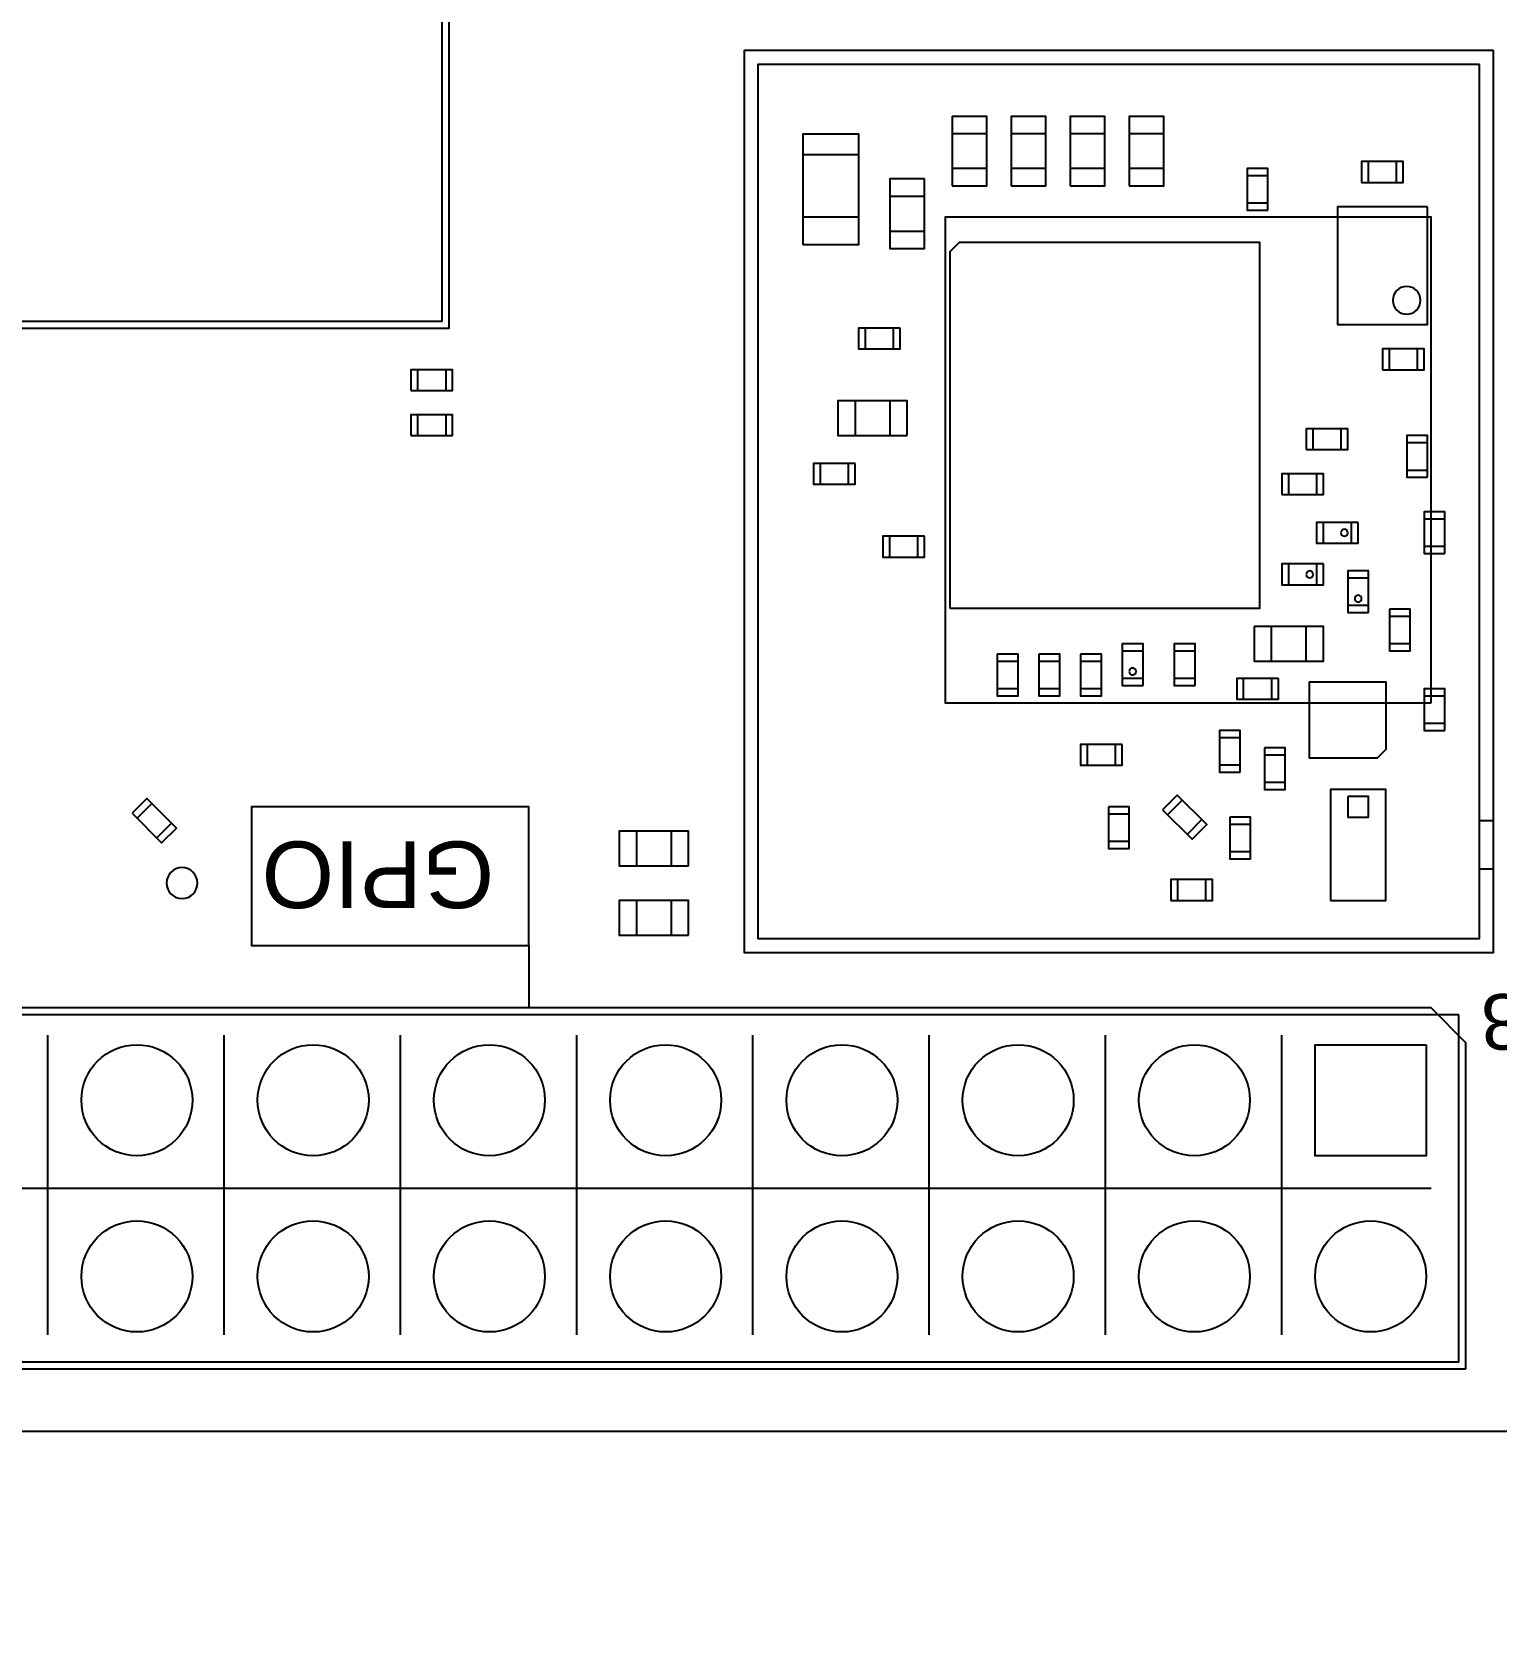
# Model space of a CAD drawing. Header units: inches. Extents: x 0.6 to 15.5, y 0.5 to 6.4.
# Drawn here: x 3.626 to 4.484, y 1.811 to 2.75 of the extents above; entities that cross this region are included whole.
import ezdxf

# ---------------------------------------------------------------- set-up
doc = ezdxf.new("R2010")
doc.units = ezdxf.units.IN
doc.header["$MEASUREMENT"] = 0
for name, color, linetype in [('BOARD_OUTLINE', 85, 'Continuous'), ('Enclosure', 3, 'Continuous'), ('PARTS_BOTTOM', 12, 'Continuous'), ('PARTS_TOP', 111, 'Continuous'), ('PINS_BOTTOM', 5, 'Continuous'), ('SILK_BOTTOM', 85, 'Continuous'), ('SILK_TOP', 85, 'Continuous')]:
    doc.layers.add(name, color=color, linetype=linetype)
doc.styles.get("Standard").update_dxf_attribs({"font": 'arial.ttf'})
doc.dimstyles.get("Standard").update_dxf_attribs({"dimtxt": 0.18, "dimasz": 0.18, "dimexe": 0.18, "dimexo": 0.0625, "dimgap": 0.09, "dimtad": 0, "dimtih": 1, "dimtoh": 1, "dimdec": 4, "dimzin": 0, "dimdsep": 46, "dimtxsty": 'Standard', "dimcen": 0.09, "dimadec": 0, "dimazin": 0, "dimtfac": 1, "dimtdec": 4, "dimtofl": 0, "dimtmove": 0, "dimatfit": 3, "dimfxl": 1, "dimtolj": 1, "dimtzin": 0, "dimarcsym": 0})

# ---------------------------------------------------------------- blocks, each defined once
blk = doc.blocks.new('Raspberry_Pi4B')
at = {"layer": 'BOARD_OUTLINE'}
blk.add_lwpolyline([(58.5, 3.5), (-20.5, 3.5, 0.414214), (-23.5, 0.5), (-23.5, -49.5, 0.414214), (-20.5, -52.5), (58.5, -52.5, 0.414214), (61.5, -49.5), (61.5, 0.5, 0.414214)], format="xyb", close=True, dxfattribs=at)
at = {"layer": 'PARTS_TOP'}
for points in [[(24.75, -21.5), (24.75, -36.5), (39.75, -36.5), (39.75, -22.006), (39.244, -21.5), (24.75, -21.5)], [(54.9, -32.6), (44.1, -32.6), (44.1, -45.6), (54.9, -45.6), (54.9, -32.6)], [(54.7, -32.8), (44.3, -32.8), (44.3, -45.4), (54.7, -45.4), (54.7, -32.8)], [(47.1, -34.55), (47.6, -34.55), (47.6, -33.55), (47.1, -33.55), (47.1, -34.55)], [(47.95, -34.55), (48.45, -34.55), (48.45, -33.55), (47.95, -33.55), (47.95, -34.55)], [(48.8, -34.55), (49.3, -34.55), (49.3, -33.55), (48.8, -33.55), (48.8, -34.55)], [(49.65, -34.55), (50.15, -34.55), (50.15, -33.55), (49.65, -33.55), (49.65, -34.55)], [(44.95, -35.4), (44.95, -33.8), (45.75, -33.8), (45.75, -35.4), (44.95, -35.4)], [(47.6, -33.8), (47.1, -33.8)], [(48.45, -33.8), (47.95, -33.8)], [(49.3, -33.8), (48.8, -33.8)], [(50.15, -33.8), (49.65, -33.8)], [(45.75, -34.1), (44.95, -34.1)], [(47.6, -34.3), (47.1, -34.3)], [(48.45, -34.3), (47.95, -34.3)], [(49.3, -34.3), (48.8, -34.3)], [(50.15, -34.3), (49.65, -34.3)], [(51.65, -34.9), (51.65, -34.3), (51.35, -34.3), (51.35, -34.9), (51.65, -34.9)], [(51.35, -34.4), (51.65, -34.4)], [(53, -34.5), (53.6, -34.5), (53.6, -34.2), (53, -34.2), (53, -34.5)], [(53.1, -34.5), (53.1, -34.2)], [(53.5, -34.2), (53.5, -34.5)], [(46.7, -34.45), (46.2, -34.45), (46.2, -35.45), (46.7, -35.45), (46.7, -34.45)], [(46.2, -34.7), (46.7, -34.7)], [(51.65, -34.8), (51.35, -34.8)], [(53.95, -34.85), (52.65, -34.85), (52.65, -36.55), (53.95, -36.55), (53.95, -34.85)], [(45.75, -35), (44.95, -35)], [(46.2, -35.2), (46.7, -35.2)], [(47.065, -40.635), (51.535, -40.635), (51.535, -35.365), (47.1996, -35.365), (47.065, -35.4996), (47.065, -40.635)], [(46.35, -36.6), (45.75, -36.6), (45.75, -36.9), (46.35, -36.9), (46.35, -36.6)], [(45.85, -36.9), (45.85, -36.6)], [(46.25, -36.6), (46.25, -36.9)], [(53.3, -37.2), (53.9, -37.2), (53.9, -36.9), (53.3, -36.9), (53.3, -37.2)], [(53.4, -37.2), (53.4, -36.9)], [(53.8, -36.9), (53.8, -37.2)], [(39.3, -37.5), (39.9, -37.5), (39.9, -37.2), (39.3, -37.2), (39.3, -37.5)], [(39.4, -37.5), (39.4, -37.2)], [(39.8, -37.2), (39.8, -37.5)], [(46.45, -38.15), (46.45, -37.65), (45.45, -37.65), (45.45, -38.15), (46.45, -38.15)], [(45.7, -37.65), (45.7, -38.15)], [(46.2, -37.65), (46.2, -38.15)], [(39.3, -38.15), (39.9, -38.15), (39.9, -37.85), (39.3, -37.85), (39.3, -38.15)], [(39.4, -38.15), (39.4, -37.85)], [(39.8, -37.85), (39.8, -38.15)], [(52.2, -38.35), (52.8, -38.35), (52.8, -38.05), (52.2, -38.05), (52.2, -38.35)], [(52.3, -38.35), (52.3, -38.05)], [(52.7, -38.05), (52.7, -38.35)], [(53.95, -38.75), (53.95, -38.15), (53.65, -38.15), (53.65, -38.75), (53.95, -38.75)], [(53.65, -38.25), (53.95, -38.25)], [(45.7, -38.55), (45.1, -38.55), (45.1, -38.85), (45.7, -38.85), (45.7, -38.55)], [(45.2, -38.85), (45.2, -38.55)], [(45.6, -38.55), (45.6, -38.85)], [(51.85, -39), (52.45, -39), (52.45, -38.7), (51.85, -38.7), (51.85, -39)], [(51.95, -39), (51.95, -38.7)], [(52.35, -38.7), (52.35, -39)], [(53.95, -38.65), (53.65, -38.65)], [(54.2, -39.85), (54.2, -39.25), (53.9, -39.25), (53.9, -39.85), (54.2, -39.85)], [(52.95, -39.4), (52.35, -39.4), (52.35, -39.7), (52.95, -39.7), (52.95, -39.4)], [(52.45, -39.7), (52.45, -39.4)], [(52.85, -39.4), (52.85, -39.7)], [(53.9, -39.35), (54.2, -39.35)], [(46.7, -39.6), (46.1, -39.6), (46.1, -39.9), (46.7, -39.9), (46.7, -39.6)], [(46.2, -39.9), (46.2, -39.6)], [(46.6, -39.6), (46.6, -39.9)], [(54.2, -39.75), (53.9, -39.75)], [(52.45, -40), (51.85, -40), (51.85, -40.3), (52.45, -40.3), (52.45, -40)], [(51.95, -40.3), (51.95, -40)], [(52.35, -40), (52.35, -40.3)], [(53.1, -40.7), (53.1, -40.1), (52.8, -40.1), (52.8, -40.7), (53.1, -40.7)], [(52.8, -40.2), (53.1, -40.2)], [(53.1, -40.6), (52.8, -40.6)], [(53.4, -40.65), (53.4, -41.25), (53.7, -41.25), (53.7, -40.65), (53.4, -40.65)], [(53.4, -40.75), (53.7, -40.75)], [(51.45, -40.9), (51.45, -41.4), (52.45, -41.4), (52.45, -40.9), (51.45, -40.9)], [(51.7, -41.4), (51.7, -40.9)], [(52.2, -41.4), (52.2, -40.9)], [(47.75, -41.3), (47.75, -41.9), (48.05, -41.9), (48.05, -41.3), (47.75, -41.3)], [(48.35, -41.3), (48.35, -41.9), (48.65, -41.9), (48.65, -41.3), (48.35, -41.3)], [(48.95, -41.3), (48.95, -41.9), (49.25, -41.9), (49.25, -41.3), (48.95, -41.3)], [(49.85, -41.75), (49.85, -41.15), (49.55, -41.15), (49.55, -41.75), (49.85, -41.75)], [(49.55, -41.25), (49.85, -41.25)], [(50.6, -41.75), (50.6, -41.15), (50.3, -41.15), (50.3, -41.75), (50.6, -41.75)], [(50.3, -41.25), (50.6, -41.25)], [(53.7, -41.15), (53.4, -41.15)], [(47.75, -41.4), (48.05, -41.4)], [(48.35, -41.4), (48.65, -41.4)], [(48.95, -41.4), (49.25, -41.4)], [(48.05, -41.8), (47.75, -41.8)], [(48.65, -41.8), (48.35, -41.8)], [(49.25, -41.8), (48.95, -41.8)], [(49.85, -41.65), (49.55, -41.65)], [(50.6, -41.65), (50.3, -41.65)], [(51.8, -41.65), (51.2, -41.65), (51.2, -41.95), (51.8, -41.95), (51.8, -41.65)], [(51.3, -41.95), (51.3, -41.65)], [(51.7, -41.65), (51.7, -41.95)], [(53.35, -42.675), (53.225, -42.8), (52.25, -42.8), (52.25, -41.7), (53.35, -41.7), (53.35, -42.675)], [(54.2, -42.4), (54.2, -41.8), (53.9, -41.8), (53.9, -42.4), (54.2, -42.4)], [(53.9, -41.9), (54.2, -41.9)], [(51.25, -43), (51.25, -42.4), (50.95, -42.4), (50.95, -43), (51.25, -43)], [(50.95, -42.5), (51.25, -42.5)], [(54.2, -42.3), (53.9, -42.3)], [(49.55, -42.6), (48.95, -42.6), (48.95, -42.9), (49.55, -42.9), (49.55, -42.6)], [(49.05, -42.9), (49.05, -42.6)], [(49.45, -42.6), (49.45, -42.9)], [(51.6, -42.65), (51.6, -43.25), (51.9, -43.25), (51.9, -42.65), (51.6, -42.65)], [(51.25, -42.9), (50.95, -42.9)], [(51.6, -42.75), (51.9, -42.75)], [(51.9, -43.15), (51.6, -43.15)], [(35.2818, -43.5939), (35.7061, -44.0182), (35.9182, -43.8061), (35.4939, -43.3818), (35.2818, -43.5939)], [(50.1318, -43.5439), (50.5561, -43.9682), (50.7682, -43.7561), (50.3439, -43.3318), (50.1318, -43.5439)], [(50.2025, -43.6146), (50.4146, -43.4025)], [(52.55, -44.85), (53.35, -44.85), (53.35, -43.25), (52.55, -43.25), (52.55, -44.85)], [(35.3525, -43.6646), (35.5646, -43.4525)], [(49.35, -43.5), (49.35, -44.1), (49.65, -44.1), (49.65, -43.5), (49.35, -43.5)], [(49.35, -43.6), (49.65, -43.6)], [(51.1, -43.65), (51.1, -44.25), (51.4, -44.25), (51.4, -43.65), (51.1, -43.65)], [(35.8475, -43.7354), (35.6354, -43.9475)], [(43.3, -44.35), (43.3, -43.85), (42.3, -43.85), (42.3, -44.35), (43.3, -44.35)], [(42.55, -43.85), (42.55, -44.35)], [(43.05, -43.85), (43.05, -44.35)], [(50.6975, -43.6854), (50.4854, -43.8975)], [(51.1, -43.75), (51.4, -43.75)], [(54.9, -43.7), (54.7, -43.7)], [(49.65, -44), (49.35, -44)], [(51.4, -44.15), (51.1, -44.15)], [(50.25, -44.85), (50.85, -44.85), (50.85, -44.55), (50.25, -44.55), (50.25, -44.85)], [(50.35, -44.85), (50.35, -44.55)], [(50.75, -44.55), (50.75, -44.85)], [(54.9, -44.4), (54.7, -44.4)], [(43.3, -45.35), (43.3, -44.85), (42.3, -44.85), (42.3, -45.35), (43.3, -45.35)], [(42.55, -44.85), (42.55, -45.35)], [(43.05, -44.85), (43.05, -45.35)], [(54.4, -46.5), (3.6, -46.5), (3.6, -51.5), (54.4, -51.5), (54.4, -46.5)]]:
    blk.add_lwpolyline(points, dxfattribs=at)
for points in [[(53.45, -36.2, 1), (53.85, -36.2, 1)], [(52.7, -39.55, 1), (52.8, -39.55, 1)], [(52.2, -40.15, 1), (52.3, -40.15, 1)], [(52.9, -40.5, 1), (53, -40.5, 1)], [(49.65, -41.55, 1), (49.75, -41.55, 1)]]:
    blk.add_lwpolyline(points, format="xyb", close=True, dxfattribs=at)
blk.add_lwpolyline([(52.8, -43.35), (52.8, -43.65), (53.1, -43.65), (53.1, -43.35)], close=True, dxfattribs=at)
at = {"layer": 'PINS_BOTTOM'}
blk.add_lwpolyline([(53.93, -46.93), (53.93, -48.53), (52.33, -48.53), (52.33, -46.93)], close=True, dxfattribs=at)
for centre in [(35.35, -47.73), (37.89, -47.73), (40.43, -47.73), (42.97, -47.73), (45.51, -47.73), (48.05, -47.73), (50.59, -47.73), (35.35, -50.27), (37.89, -50.27), (40.43, -50.27), (42.97, -50.27), (45.51, -50.27), (48.05, -50.27), (50.59, -50.27), (53.13, -50.27)]:
    blk.add_circle(centre, 0.8, dxfattribs=at)
at = {"layer": 'SILK_BOTTOM'}
for points in [[(54, -42), (54, -35), (47, -35), (47, -42), (54, -42)], [(34.068, -51.11), (34.068, -46.792)], [(36.608, -51.11), (36.608, -46.792)], [(39.148, -51.11), (39.148, -46.792)], [(41.688, -51.11), (41.688, -46.792)], [(44.228, -51.11), (44.228, -46.792)], [(46.768, -51.11), (46.768, -46.792)], [(49.308, -51.11), (49.308, -46.792)], [(51.848, -51.11), (51.848, -46.792)], [(54, -49), (4, -49)]]:
    blk.add_lwpolyline(points, dxfattribs=at)
blk.add_lwpolyline([(35.7764, -44.6, 1), (36.2236, -44.6, 1)], format="xyb", close=True, dxfattribs=at)
at = {"layer": 'SILK_TOP'}
for points in [[(24.65, -21.4), (24.65, -36.6), (39.85, -36.6), (39.85, -21.906), (39.344, -21.4), (24.65, -21.4)], [(41, -45.5), (41, -43.5), (37, -43.5), (37, -45.5), (41, -45.5), (41, -46.4)], [(54.5, -51.6), (54.5, -46.9), (54, -46.4), (3.5, -46.4), (3.5, -51.6), (54.5, -51.6)]]:
    blk.add_lwpolyline(points, dxfattribs=at)
for s, height, p in [('GPIO', 0.96, (40.5, -44)), ('J8', 0.8, (55.9, -46.2))]:
    blk.add_text(s, height=height, rotation=180, dxfattribs=at).set_placement(p)
blk = doc.blocks.new('*D42')
at = {"layer": 'Defpoints', "color": 0, "transparency": 16777216}
for p in [(0.67013, 2.10944), (5.55202, 2.10944), (5.55202, 1.00557)]:
    blk.add_point(p, dxfattribs=at)
at = {"layer": 'Enclosure', "color": 0, "lineweight": -2, "transparency": 16777216}
for p, q in [((0.67013, 2.04694), (0.67013, 0.82557)), ((5.55202, 2.04694), (5.55202, 0.82557)), ((0.85013, 1.00557), (2.64403, 1.00557)), ((5.37202, 1.00557), (3.5789, 1.00557))]:
    blk.add_line(p, q, dxfattribs=at)
at = {"layer": 'Enclosure', "color": 0, "transparency": 16777216}
for points in [[(0.85013, 1.03557), (0.85013, 0.97557), (0.67013, 1.00557)], [(5.37202, 1.03557), (5.37202, 0.97557), (5.55202, 1.00557)]]:
    blk.add_solid(points, dxfattribs=at)
at = {"layer": 'Enclosure', "color": 0, "transparency": 16777216, "insert": (3.11147, 1.00557), "char_height": 0.18, "attachment_point": 5}
blk.add_mtext('\\A1;4.8819', dxfattribs=at)
blk = doc.blocks.new('*D43')
at = {"layer": 'Defpoints', "color": 0, "transparency": 16777216}
for p in [(0.55202, 2.04845), (5.67013, 2.04845), (5.67013, 0.71016)]:
    blk.add_point(p, dxfattribs=at)
at = {"layer": 'Enclosure', "color": 0, "lineweight": -2, "transparency": 16777216}
for p, q in [((0.55202, 1.98595), (0.55202, 0.53016)), ((5.67013, 1.98595), (5.67013, 0.53016)), ((0.73202, 0.71016), (1.69608, 0.71016)), ((5.49013, 0.71016), (2.58859, 0.71016))]:
    blk.add_line(p, q, dxfattribs=at)
at = {"layer": 'Enclosure', "color": 0, "transparency": 16777216}
for points in [[(0.73202, 0.74016), (0.73202, 0.68016), (0.55202, 0.71016)], [(5.49013, 0.74016), (5.49013, 0.68016), (5.67013, 0.71016)]]:
    blk.add_solid(points, dxfattribs=at)
at = {"layer": 'Enclosure', "color": 0, "transparency": 16777216, "insert": (2.14234, 0.71016), "char_height": 0.18, "attachment_point": 5}
blk.add_mtext('\\A1;5.1181', dxfattribs=at)
blk = doc.blocks.new('*D44')
at = {"layer": 'Defpoints', "color": 0, "transparency": 16777216}
for p in [(3.7798, 6.3748), (7.90207, 6.3748), (3.7798, 1.25669)]:
    blk.add_point(p, dxfattribs=at)
at = {"layer": 'Enclosure', "color": 0, "lineweight": -2, "transparency": 16777216}
for p, q in [((3.8423, 6.3748), (8.08207, 6.3748)), ((7.90207, 6.1948), (7.90207, 5.692)), ((7.90207, 1.43669), (7.90207, 5.32819)), ((3.8423, 1.25669), (8.08207, 1.25669))]:
    blk.add_line(p, q, dxfattribs=at)
at = {"layer": 'Enclosure', "color": 0, "transparency": 16777216}
for points in [[(7.87207, 6.1948), (7.93207, 6.1948), (7.90207, 6.3748)], [(7.87207, 1.43669), (7.93207, 1.43669), (7.90207, 1.25669)]]:
    blk.add_solid(points, dxfattribs=at)
at = {"layer": 'Enclosure', "color": 0, "transparency": 16777216, "insert": (7.90207, 5.5101), "char_height": 0.18, "attachment_point": 5}
blk.add_mtext('\\A1;5.1181', dxfattribs=at)
blk = doc.blocks.new('*D45')
at = {"layer": 'Defpoints', "color": 0, "transparency": 16777216}
for p in [(3.85504, 6.25669), (3.85504, 1.3748), (7.27313, 1.3748)]:
    blk.add_point(p, dxfattribs=at)
at = {"layer": 'Enclosure', "color": 0, "lineweight": -2, "transparency": 16777216}
for p, q in [((3.91754, 6.25669), (7.45313, 6.25669)), ((7.27313, 6.07669), (7.27313, 3.99764)), ((7.27313, 1.5548), (7.27313, 3.63384)), ((3.91754, 1.3748), (7.45313, 1.3748))]:
    blk.add_line(p, q, dxfattribs=at)
at = {"layer": 'Enclosure', "color": 0, "transparency": 16777216}
for points in [[(7.24313, 6.07669), (7.30313, 6.07669), (7.27313, 6.25669)], [(7.24313, 1.5548), (7.30313, 1.5548), (7.27313, 1.3748)]]:
    blk.add_solid(points, dxfattribs=at)
at = {"layer": 'Enclosure', "color": 0, "transparency": 16777216, "insert": (7.27313, 3.81574), "char_height": 0.18, "attachment_point": 5}
blk.add_mtext('\\A1;4.8819', dxfattribs=at)

msp = doc.modelspace()

# ---------------------------------------------------------------- block references
at = {"layer": 'PARTS_BOTTOM', "xscale": 0.04064798933821573, "yscale": 0.04064798933821573, "zscale": 0.04064798933821573}
msp.add_blockref('Raspberry_Pi4B', (2.25084, 4.06434), dxfattribs=at)

# ---------------------------------------------------------------- dimensions: what is measured, and where the dimension line sits
at = {"layer": 'Enclosure'}
dim = msp.add_linear_dim(base=(7.90207, 6.3748), p1=(3.7798, 1.25669), p2=(3.7798, 6.3748), angle=90, dimstyle='Standard', dxfattribs=at)
dim.commit()
dim.dimension.update_dxf_attribs({"geometry": '*D44', "text_midpoint": (7.90207, 5.5101), "dimtype": 160})
dim = msp.add_linear_dim(base=(7.27313, 1.3748), p1=(3.85504, 6.25669), p2=(3.85504, 1.3748), angle=90, dimstyle='Standard', dxfattribs=at)
dim.commit()
dim.dimension.update_dxf_attribs({"geometry": '*D45', "text_midpoint": (7.27313, 3.81574)})
for base, p1, p2, picture, middle in [((5.55202, 1.00557), (0.67013, 2.10944), (5.55202, 2.10944), '*D42', (3.11147, 1.00557)), ((5.67013, 0.71016), (0.55202, 2.04845), (5.67013, 2.04845), '*D43', (2.14234, 0.71016))]:
    dim = msp.add_linear_dim(base=base, p1=p1, p2=p2, dimstyle='Standard', dxfattribs=at)
    dim.commit()
    dim.dimension.update_dxf_attribs({"geometry": picture, "text_midpoint": middle, "dimtype": 160})

doc.saveas('drawing.dxf')
